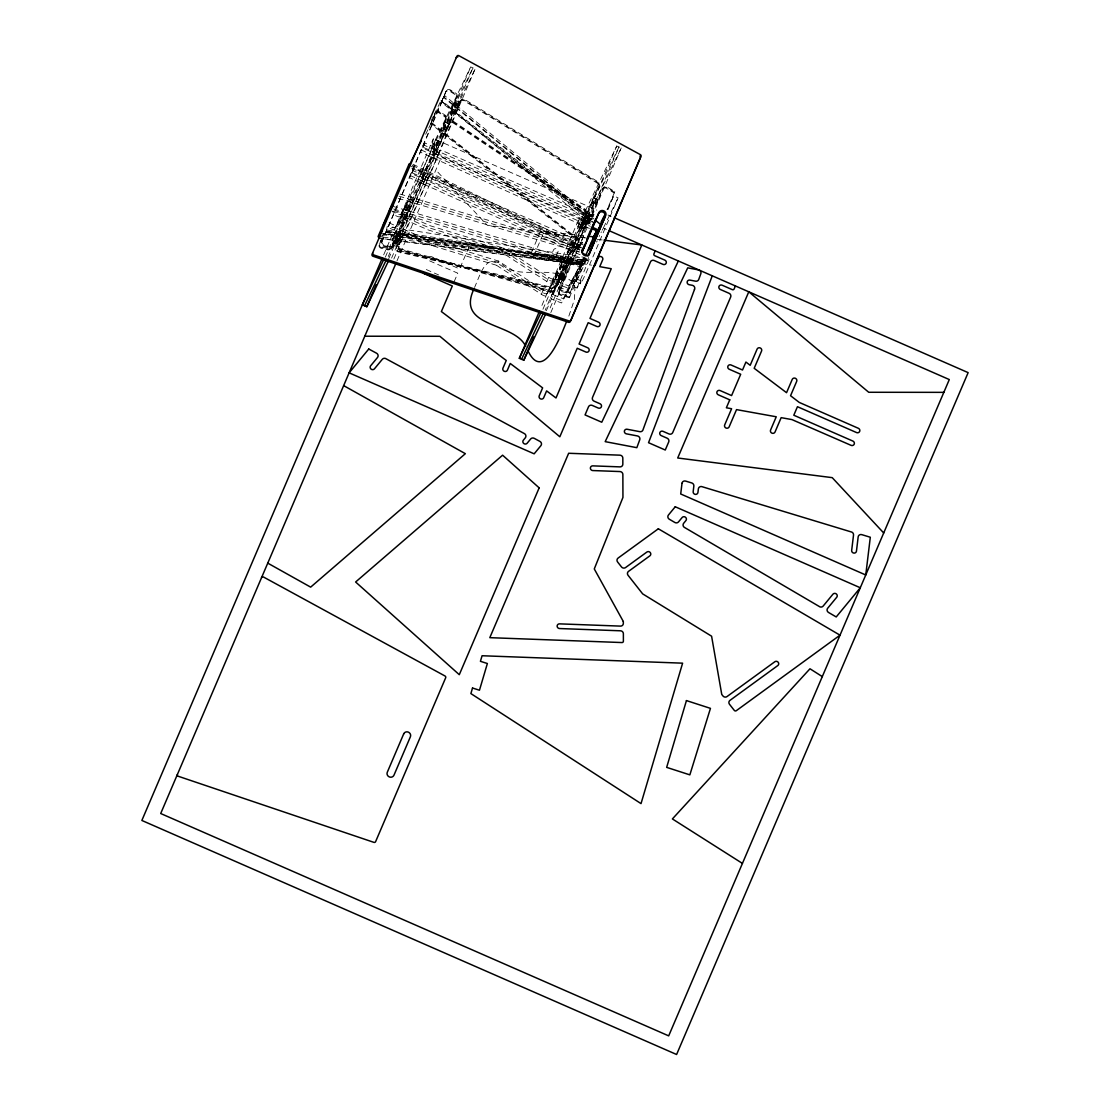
<?xml version="1.0" encoding="UTF-8"?>
<svg xmlns="http://www.w3.org/2000/svg" width="1110" height="1110" viewBox="0 0 1110 1110"><rect width="100%" height="100%" fill="white"/><g stroke="black" fill="none" stroke-linecap="round" stroke-linejoin="round"><path stroke-width="0.75" stroke-dasharray="5 3.75" d="M607.434 209.11L613.622 195.887L618.09 197.844L585.511 274.253L581.224 283.078L580.572 283.799L580.974 280.816L577.034 288.031L572.58 286.005L584.096 258.699M577.034 288.031L589.244 259.019M380.563 237.068L386.405 231.435L387.113 226.634L583.596 257.215M582.126 264.679L582.833 259.865L585.303 257.478L584.595 262.293L582.126 264.679L381.118 238.414M392.302 244.783L392.926 243.215A2.428 2.317 28.4 0 1 396.062 242.049A2.428 2.317 28.4 0 1 397.38 245.157L396.769 246.642L398.088 243.853A2.428 2.317 28.4 0 0 396.769 240.745A2.428 2.317 28.4 0 0 393.634 241.897L392.329 244.741L396.853 246.573A2.914 2.775 28.4 0 0 399.336 250.652L551.087 287.212A2.914 2.775 28.4 0 0 554.736 285.769M394.536 242.729L395.118 241.203A2.428 2.317 28.4 0 1 398.268 240.037A2.428 2.317 28.4 0 1 399.586 243.145C398.865 247.128 392.302 242.604 395.826 239.885A2.428 2.317 28.4 0 1 398.976 238.733A2.428 2.317 28.4 0 1 400.294 241.841L398.976 244.713M403.069 224.04L398.587 222.139L400.474 217.782A2.428 0.735 23.1 0 1 403.055 218.101A2.428 0.735 23.1 0 1 404.928 219.738L403.124 223.831A2.428 0.735 23.1 0 0 401.223 222.361L410.756 202.062L406.302 210.303M404.082 209.304L405.927 205.003A2.428 0.735 23.1 0 1 408.522 205.322A2.428 0.735 23.1 0 1 410.395 206.946L408.508 211.275L404.109 209.263A2.428 0.735 23.1 0 1 406.69 209.582A2.428 0.735 23.1 0 1 408.563 211.205L408.522 211.288M444.777 122.169L449.231 124.112L448.606 125.694A2.428 2.317 28.4 0 1 445.471 126.845A2.428 2.317 28.4 0 1 444.153 123.737L444.735 122.211L443.445 125.055A2.428 2.317 28.4 0 0 444.763 128.149A2.428 2.317 28.4 0 0 447.899 126.998L449.162 124.209M455.391 100.441L459.887 102.342L459.262 103.91A2.428 2.317 28.4 0 1 456.127 105.075A2.428 2.317 28.4 0 1 454.809 101.967L455.419 100.399L454.101 103.272A2.428 2.317 28.4 0 0 455.419 106.38A2.428 2.317 28.4 0 0 458.555 105.228L459.873 102.356M558.288 277.264L558.871 275.738A2.428 2.317 28.4 0 1 562.007 274.586A2.428 2.317 28.4 0 1 563.325 277.694C562.59 281.69 556.054 277.125 559.579 274.434A2.428 2.317 28.4 0 1 562.714 273.282A2.428 2.317 28.4 0 1 564.033 276.376L562.77 279.165M559.329 277.972L559.912 276.445A2.428 2.317 28.4 0 1 563.061 275.294A2.428 2.317 28.4 0 1 564.366 278.402C563.644 282.398 557.095 277.833 560.619 275.141A2.428 2.317 28.4 0 1 563.769 273.99A2.428 2.317 28.4 0 1 565.073 277.084L563.811 279.873M581.834 222.291L586.288 224.206L585.664 225.788A2.428 2.317 28.4 0 1 582.528 226.94A2.428 2.317 28.4 0 1 581.21 223.831L581.82 222.277L580.502 225.15A2.428 2.317 28.4 0 0 581.82 228.244A2.428 2.317 28.4 0 0 584.956 227.092L586.233 224.303M593.656 197.802L598.11 199.717L597.485 201.299A2.428 2.317 28.4 0 1 594.35 202.45A2.428 2.317 28.4 0 1 593.031 199.342L593.656 197.802L592.324 200.646A2.428 2.317 28.4 0 0 593.642 203.754A2.428 2.317 28.4 0 0 596.778 202.603L598.096 199.8M431.637 147.63L470.709 66.919L475.163 68.876L436.091 149.586L431.637 147.63L433.399 138.583L596.833 210.123M436.091 149.586L437.853 140.54L388.25 256.563M577.686 226.731L616.744 146.02L621.212 147.963L582.139 228.688L577.686 226.731L579.448 217.685L540.695 308.316M582.139 228.688L583.902 219.641L545.149 310.273M406.274 210.303L457.639 101.385L424.644 179.487L426.073 176.892L425.421 178.516L396.783 243.673L400.738 234.266L398.698 236.236M561.535 278.985L573.44 251.734M421.98 180.222L423.784 176.101A2.428 0.735 23.1 0 0 425.657 177.614A2.428 0.735 23.1 0 0 428.238 177.933L426.42 182.206A2.428 0.735 23.1 0 1 423.84 181.874A2.428 0.735 23.1 0 1 421.966 180.25L423.812 175.935L428.307 177.836M434.246 151.695L434.745 150.363L439.241 152.264M555.083 279.234L555.097 279.207A2.428 0.735 23.1 0 1 557.692 279.498A2.428 0.735 23.1 0 1 559.565 281.135L555.056 279.276L556.942 274.919A2.428 0.735 23.1 0 1 559.523 275.238A2.428 0.735 23.1 0 1 561.396 276.876L559.551 281.163L560.078 279.762M585.261 218.948L585.803 217.518L590.298 219.419M578.782 246.462L579.337 245.032L574.911 243.034M434.745 150.447L432.9 154.679A2.428 0.735 23.1 0 0 434.773 156.316A2.428 0.735 23.1 0 0 437.354 156.635L438.616 153.846M579.337 245.116L579.323 245.06A2.428 0.735 23.1 0 1 576.714 244.769A2.428 0.735 23.1 0 1 574.841 243.132L573.079 247.28A2.428 0.735 23.1 0 0 574.897 249.028A2.428 0.735 23.1 0 0 577.477 249.348L578.74 246.559M585.761 217.726L583.943 221.861A2.428 0.735 23.1 0 0 585.83 223.457A2.428 0.735 23.1 0 0 588.411 223.776L590.256 219.489A2.428 0.735 23.1 0 1 587.648 219.197A2.428 0.735 23.1 0 1 585.775 217.56L585.789 217.532M568.847 316.1L574.522 299.367L574.883 287.504A14.416 13.736 28.4 0 0 572.746 282.87C555.777 264.111 527.666 278.152 507.006 268.523C486.61 250.125 481.865 270.826 474.581 287.435M560.855 277.306L560.508 278.18L567.224 262.39L566.669 262.931M438.7 153.638L439.171 152.375A2.428 0.735 23.1 0 1 436.591 152.042A2.428 0.735 23.1 0 1 434.718 150.419M608.044 209.596L613.622 195.887M583.277 245.032L430.763 123.779L435.259 113.428M559.44 286.949A2.914 2.775 28.4 0 0 561.535 290.848L570.124 292.901L582.597 263.902L384.032 233.419L379.884 243.118A2.914 2.775 28.4 0 0 381.979 247.017L388.209 248.515A2.914 2.775 28.4 0 0 391.469 246.961M430.763 123.779L435.023 114.163M385.614 232.517L584.179 263.001L584.887 261.696L386.322 231.199L381.424 242.327A2.914 2.775 28.4 0 0 383.408 246.198L389.554 247.905A2.914 2.775 28.4 0 0 392.912 246.378L398.504 233.294L402.958 235.237L398.185 246.406A2.914 2.775 28.4 0 0 400.613 250.361L550.088 291.93A2.914 2.775 28.4 0 0 553.89 290.556L567.293 259.213L571.747 261.155L558.774 291.5A2.914 2.775 28.4 0 0 560.758 295.371L569.319 297.744L570.027 296.439L561.466 294.067A2.914 2.775 28.4 0 1 559.482 290.182L575.66 252.705L579.115 246.351L580.627 246.573M592.504 222.388L441.322 102.203L445.526 92.394A2.914 2.775 28.4 0 1 449.675 91.2L455.114 94.572A2.914 2.775 28.4 0 1 456.307 98.096M586.496 258.269L584.484 262.168L386.294 231.31L444.666 95.599L594.169 219.183M580.072 254.731L409.535 177.753L414.016 168.581L422.48 172.286A2.914 0.888 23.1 0 1 424.728 174.242L422.424 178.516L426.878 180.472L429.181 176.199A2.914 0.888 23.1 0 1 432.289 176.587L573.995 238.608A2.914 0.888 23.1 0 1 576.243 240.565L573.024 246.503L577.477 248.446L580.932 242.091L582.459 242.313M589.438 228.452L420.468 152.181L424.95 143.01L433.413 146.728A2.914 0.888 23.1 0 1 435.661 148.671L433.358 152.944L437.812 154.9L440.115 150.627A2.914 0.888 23.1 0 1 443.223 151.016L584.928 213.037A2.914 0.888 23.1 0 1 587.176 214.993L583.957 220.932L588.411 222.874L591.866 216.519L593.392 216.741M383.671 254.884L433.399 138.583M392.135 239.441L396.214 235.5L400.668 237.457L396.589 241.397L392.135 239.441L403.069 213.869L407.523 215.826L394.563 245.726L398.448 236.472L394.355 240.412L405.289 214.854L400.849 223.054L401.098 222.319A2.428 0.735 23.1 0 0 398.643 222.042L398.615 222.097M389.027 222.874L393.37 224.775A2.914 0.888 23.1 0 0 396.478 225.163L408.535 201.09L412.989 203.033L400.932 227.12A2.914 0.888 23.1 0 0 403.18 229.076L425.019 238.622L498.334 261.003L544.871 291.084A2.914 0.888 23.1 0 0 547.979 291.472L569.957 249.056L574.411 250.999L556.082 284.909A2.914 0.888 23.1 0 0 558.33 286.866L566.988 290.209L583.999 258.741M394.494 210.095L398.837 211.996A2.914 0.888 23.1 0 0 401.945 212.385C417.721 181.665 431.443 149.878 446.303 118.687A2.914 2.775 28.4 0 0 445.207 115.218L439.851 111.638A2.914 2.775 28.4 0 0 435.675 112.637M385.35 257.159L435.633 139.569L433.871 148.615L472.929 67.89L391.608 258.103M398.504 233.294L396.464 235.264L390.762 248.265A2.914 2.775 28.4 0 1 387.501 249.819L381.271 248.321A2.914 2.775 28.4 0 1 379.176 244.422L383.671 234.071L582.25 264.555M614.468 192.349L606.892 187.659A2.914 2.775 28.4 0 0 602.73 188.853L580.003 239.038L575.549 237.096L598.706 185.883A2.914 2.775 28.4 0 0 597.097 182.151L464.812 100.399A2.914 2.775 28.4 0 0 460.303 101.315L445.762 132.34L441.308 130.383L456.668 97.444A2.914 2.775 28.4 0 0 455.475 93.92L450.036 90.548A2.914 2.775 28.4 0 0 445.873 91.742M412.185 172.841L420.662 176.559A2.914 0.888 23.1 0 1 422.91 178.502L393.62 245.06A2.914 2.775 28.4 0 1 390.262 246.6L384.115 244.894A2.914 2.775 28.4 0 1 382.117 241.023M451.881 108.808L454.6 103.244L459.054 105.2L456.335 110.75L451.881 108.808L457.015 96.792A2.914 2.775 28.4 0 0 455.821 93.268L450.382 89.896A2.914 2.775 28.4 0 0 446.234 91.075L381.771 241.675A2.914 2.775 28.4 0 0 383.755 245.546L389.901 247.252A2.914 2.775 28.4 0 0 393.273 245.726M422.424 178.516L433.844 152.944A2.914 0.888 23.1 0 0 431.596 150.988L423.118 147.283M433.358 152.944L454.6 103.244M388.708 258.699L470.709 66.919M414.807 198.773L425.74 173.202L449.814 122.849A2.914 2.775 28.4 0 1 454.365 121.947L584.609 208.819A2.914 2.775 28.4 0 1 586.066 212.496L571.83 244.672L553.446 278.693A2.914 0.888 23.1 0 1 550.338 278.305L503.801 248.224L430.486 225.843L408.646 216.283A2.914 0.888 23.1 0 1 406.399 214.327L414.807 198.773L410.353 196.831M402.958 235.237L400.918 237.207L396.159 248.002A2.914 2.775 28.4 0 0 398.629 251.97L550.38 288.517A2.914 2.775 28.4 0 0 554.029 287.088L565.254 261.169L567.293 259.213M572.191 250.027L562.742 267.441L574.411 244.824A2.914 0.888 23.1 0 0 572.163 242.868L430.458 180.847A2.914 0.888 23.1 0 0 427.364 180.458L398.892 245.088A2.914 2.775 28.4 0 0 401.32 249.056L550.796 290.626A2.914 2.775 28.4 0 0 554.598 289.252L571.206 250.763L575.66 252.705M456.335 110.75L460.65 100.663A2.914 2.775 28.4 0 1 465.159 99.733L597.444 181.485A2.914 2.775 28.4 0 1 599.067 185.231L583.957 220.932M426.878 180.472L438.297 154.887A2.914 0.888 23.1 0 1 441.392 155.275L583.097 217.296A2.914 0.888 23.1 0 1 585.345 219.253L573.024 246.503M437.812 154.9L459.054 105.2M393.842 259.074L475.163 68.876M396.95 260.947L441.308 157.218L590.534 222.541M454.129 281.732L457.778 273.199L429.958 261.03A2.428 2.317 28.4 0 1 428.64 257.922A2.428 2.317 28.4 0 1 431.776 256.771L459.596 268.939L470.529 243.368L550.185 257.728L553.488 250.014A2.428 2.317 28.4 0 1 556.623 248.862A2.428 2.317 28.4 0 1 557.942 251.97L555.097 258.616L591.519 265.179M392.704 211.108L580.96 267.038L561.521 302.988L552.863 299.644A2.914 0.888 23.1 0 1 550.615 297.688L568.944 263.791L564.49 261.835L546.162 295.732A2.914 0.888 23.1 0 1 543.054 295.343L496.503 265.276L498.334 261.003M569.957 249.056L551.628 282.953A2.914 0.888 23.1 0 1 548.52 282.564L501.97 252.483L503.801 248.224M588.633 257.478L587.329 260.531L533.965 255.439L531.177 253.122L540.639 230.977L585.123 235.903M533.965 255.439L543.428 233.308L586.205 238.026M541.278 294.58L543.109 290.32M546.744 281.787L548.562 277.528M542.929 309.288L581.668 218.656L579.906 227.703L618.978 146.992L549.256 310.065M564.449 261.946L569.458 263.361L564.49 261.835M571.789 244.783L576.243 246.739L557.9 280.65A2.914 0.888 23.1 0 0 560.162 282.606L568.806 285.95L584.207 257.478M573.01 247.433L574.827 243.173M546.356 310.661L616.744 146.02M566.863 264.083L565.018 268.37A2.428 0.735 23.1 0 0 563.159 266.719A2.428 0.735 23.1 0 0 560.578 266.4L562.409 262.14A2.428 0.735 23.1 0 1 564.99 262.459A2.428 0.735 23.1 0 1 566.863 264.083L565.004 268.398L560.522 266.497M571.747 261.155L569.707 263.125L559.093 287.601A2.914 2.775 28.4 0 0 561.188 291.5L569.763 293.553L570.471 292.249L561.896 290.196A2.914 2.775 28.4 0 1 559.801 286.297M576.284 246.628L589.909 215.881A2.914 2.775 28.4 0 1 594.141 214.743M577.477 248.446C582.306 248.349 584.679 218.157 591.561 221.001M588.411 222.874L603.091 188.187A2.914 2.775 28.4 0 1 607.239 187.007L614.815 191.697L607.031 209.721M550.81 312.604L621.212 147.963M379.148 238.428L581.876 264.915L580.835 262.959L582.653 258.699M569.763 293.553L584.914 257.811M569.319 297.744L586.191 258.172M434.163 151.89L432.914 154.651M585.22 219.045L583.999 221.75M560.175 279.553L561.396 276.876M594.558 201.631L595.862 198.759L574.064 245.643M562.853 276.113L561.577 278.915M586.69 259.518L576.173 281.871L580.627 283.827M596.625 242.063L597.166 240.87M560.925 277.861L567.474 262.154L569.513 260.184M599.192 236.444L599.664 235.431M600.996 232.628L601.412 231.782M431.221 120.574L433.469 115.967M434.218 114.427L440.989 100.621L443.695 97.444L591.866 219.933L442.03 100.899L441.322 102.203M425.643 134.282L427.905 129.676M428.654 128.136L443.695 97.444M588.342 216.492L589.59 213.952L575.285 248.321M602.189 230.214L602.896 228.826M445.651 92.13L446.359 90.826M424.95 143.01L422.3 147.921L592.837 224.9M414.016 168.581L411.366 173.493L581.904 250.472M384.032 233.419L383.325 234.723L581.89 265.207M460.012 101.829L460.789 100.386M458.458 105.422L459.165 104.118M449.175 124.015L449.966 122.572M447.802 127.192L448.509 125.874M408.535 201.09L400.113 216.644A2.914 0.888 23.1 0 1 397.019 216.256L392.676 214.355M403.069 213.869L394.647 229.423A2.914 0.888 23.1 0 1 391.552 229.049L387.21 227.148M412.989 203.033L404.581 218.587A2.914 0.888 23.1 0 0 406.829 220.543L428.654 230.103L501.97 252.483M393.009 243.021L393.717 241.716M407.523 215.826L399.114 231.379A2.914 0.888 23.1 0 0 401.362 233.336M390.664 248.46L391.372 247.155M395.229 240.995L395.937 239.691M392.815 246.587L393.523 245.268M602.508 189.241L603.216 187.937M596.681 202.797L597.388 201.493M589.327 216.922L590.034 215.604M558.968 275.544L559.676 274.225M584.859 227.3L585.567 225.982M568.542 258.547L557.289 280.206L566.724 262.806M553.918 287.296L554.625 285.991M560.009 276.251L560.716 274.933M614.815 191.697L614.107 193.001L606.532 188.311A2.914 2.775 28.4 0 0 602.383 189.505M584.11 258.117L567.904 288.073L559.246 284.729A2.914 0.888 23.1 0 1 556.998 282.772L565.947 266.22A2.428 0.735 23.1 0 0 564.074 264.582A2.428 0.735 23.1 0 0 561.494 264.263L552.544 280.816A2.914 0.888 23.1 0 1 549.422 280.428L502.885 250.361L429.57 227.98L407.745 218.42A2.914 0.888 23.1 0 1 405.483 216.464L409.479 209.082A2.428 0.735 23.1 0 0 407.606 207.445A2.428 0.735 23.1 0 0 405.025 207.126L401.029 214.507A2.914 0.888 23.1 0 1 397.935 214.133L392.135 211.594M582.597 263.902L562.437 300.865L553.779 297.522A2.914 0.888 23.1 0 1 551.531 295.565L560.481 278.999A2.428 0.735 23.1 0 0 558.607 277.375A2.428 0.735 23.1 0 0 556.027 277.056L547.077 293.609A2.914 0.888 23.1 0 1 543.956 293.22L497.419 263.139L424.103 240.759L402.278 231.199A2.914 0.888 23.1 0 1 400.016 229.243L404.012 221.861A2.428 0.735 23.1 0 0 402.139 220.238A2.428 0.735 23.1 0 0 399.558 219.919L395.562 227.3A2.914 0.888 23.1 0 1 392.468 226.912L388.125 225.011M603.521 227.633L618.09 197.899M444.666 95.599L443.792 96.834L591.963 219.322M572.58 286.075L576.451 278.887L580.974 280.816M531.177 253.122L584.54 258.214L587.329 260.531M585.178 237.79L487.318 225.344L435.841 170.01M597.194 239.316L602.341 239.968M380.106 233.391L582.833 259.865M383.269 237.151L580.835 262.959M385.961 231.865L584.54 262.349M387.168 230.075L585.358 260.933M386.405 231.435L584.595 262.293M569.68 297.091L561.119 294.719A2.914 2.775 28.4 0 1 559.121 290.848M399.988 194.056L581.654 248.029M399.073 196.192L580.738 250.166M398.171 198.315L579.822 252.289M392.871 206.349L582.792 262.779L563.367 298.701L554.695 295.385A2.914 0.888 23.1 0 1 552.433 293.428L570.776 259.518L566.322 257.575M393.606 208.971L581.876 264.915M496.503 265.276L423.188 242.896L399.35 232.476M592.476 218.864L590.95 218.642L589.327 221.653A2.428 0.735 23.1 0 1 586.746 221.32A2.428 0.735 23.1 0 1 584.873 219.697L586.26 217.116A2.914 0.888 23.1 0 0 584.013 215.16L442.307 153.138A2.914 0.888 23.1 0 0 439.213 152.764L438.27 154.498A2.428 0.735 23.1 0 1 435.689 154.179A2.428 0.735 23.1 0 1 433.816 152.556L434.745 150.807A2.914 0.888 23.1 0 0 432.498 148.851L424.034 145.146L421.384 150.058L590.34 226.315M581.543 244.436L580.017 244.214L578.393 247.211A2.428 0.735 23.1 0 1 575.812 246.892A2.428 0.735 23.1 0 1 573.939 245.268L575.327 242.688A2.914 0.888 23.1 0 0 573.079 240.731L431.374 178.71A2.914 0.888 23.1 0 0 428.28 178.322L427.336 180.07A2.428 0.735 23.1 0 1 424.755 179.751A2.428 0.735 23.1 0 1 422.882 178.113L423.812 176.379A2.914 0.888 23.1 0 0 421.564 174.423L413.1 170.718L410.45 175.63L579.406 251.887M450.715 111.18L455.169 113.137M440.143 132.756L444.597 134.712M607.947 214.979L611.124 216.367M584.956 217.893L589.41 219.835M603.229 228.091L606.407 229.479M431.526 157.204L435.994 159.16M582.139 225.191L586.593 227.134M421.287 171.259L425.74 173.202M574.383 239.469L578.837 241.411M420.593 182.775L425.061 184.732M567.807 258.699L572.26 260.656M567.543 258.963L571.997 260.919M565.254 261.169L569.707 263.125M404.886 209.61L409.34 211.566M398.754 233.044L403.208 235.001M396.464 235.264L400.918 237.207M426.309 269.55L438.672 274.961M412.92 164.197L580.71 246.031M412.296 165.321L581.64 247.905M410.228 165.751L579.573 248.335M411.768 168.137L579.559 249.958M441.683 101.551L592.865 221.722M431.471 122.475L582.639 242.646M431.11 123.127L582.292 243.312M440.989 100.621L590.492 224.206M540.639 230.977L543.428 233.308M576.52 278.86L576.118 281.843M459.942 101.967A2.914 2.775 28.4 0 1 464.452 101.052L596.736 182.803A2.914 2.775 28.4 0 1 598.359 186.535M585.358 213.8A2.914 2.775 28.4 0 0 583.902 210.137L453.657 123.266A2.914 2.775 28.4 0 0 449.106 124.154M445.596 119.991A2.914 2.775 28.4 0 0 444.5 116.522L439.144 112.956A2.914 2.775 28.4 0 0 435.619 113.109M589.202 217.185A2.914 2.775 28.4 0 1 593.434 216.061M585.705 213.148A2.914 2.775 28.4 0 0 584.248 209.471L454.004 122.613A2.914 2.775 28.4 0 0 449.467 123.501M448.246 126.346A2.428 2.317 28.4 0 1 445.11 127.497A2.428 2.317 28.4 0 1 443.792 124.389M445.956 119.339A2.914 2.775 28.4 0 0 444.846 115.87L439.504 112.304A2.914 2.775 28.4 0 0 435.689 112.734M589.549 216.533A2.914 2.775 28.4 0 1 593.794 215.409M585.317 226.44A2.428 2.317 28.4 0 1 582.181 227.592A2.428 2.317 28.4 0 1 580.863 224.484M554.376 286.435A2.914 2.775 28.4 0 1 550.74 287.865L398.976 251.304A2.914 2.775 28.4 0 1 396.52 247.35M393.273 242.549A2.428 2.317 28.4 0 1 396.409 241.397A2.428 2.317 28.4 0 1 397.727 244.505M391.108 247.613A2.914 2.775 28.4 0 1 387.862 249.167L381.618 247.669A2.914 2.775 28.4 0 1 379.523 243.77M559.232 275.086A2.428 2.317 28.4 0 1 562.368 273.934A2.428 2.317 28.4 0 1 563.686 277.042M398.546 245.74A2.914 2.775 28.4 0 0 400.974 249.708L550.435 291.278A2.914 2.775 28.4 0 0 554.237 289.904M560.273 275.793A2.428 2.317 28.4 0 1 563.408 274.642A2.428 2.317 28.4 0 1 564.726 277.75M395.479 240.551A2.428 2.317 28.4 0 1 398.615 239.385A2.428 2.317 28.4 0 1 399.933 242.493M458.902 104.562A2.428 2.317 28.4 0 1 455.766 105.728A2.428 2.317 28.4 0 1 454.448 102.619M597.138 201.951A2.428 2.317 28.4 0 1 593.989 203.102A2.428 2.317 28.4 0 1 592.685 199.994M587.356 212.981L586.122 215.52L590.575 217.463L591.81 214.938L587.356 212.981"/><path stroke-width="1.5" d="M379.398 238.192L380.106 233.391L382.437 231.13M712.273 275.821L648.545 442.71L665.265 450.022L668.719 441.919A2.914 2.775 28.4 0 0 667.138 438.2L661.213 435.606A2.428 2.317 28.4 0 1 659.895 432.498A2.428 2.317 28.4 0 1 663.031 431.346L668.955 433.941A2.914 2.775 28.4 0 0 672.729 432.553L730.671 297.022A2.914 2.775 28.4 0 0 729.09 293.304L720.321 289.46A2.428 2.317 28.4 0 1 719.003 286.352A2.428 2.317 28.4 0 1 722.138 285.201L732.253 289.627A1.457 1.387 28.4 0 0 734.14 288.933L735.417 285.95M473.914 289.072C455.53 328.074 514.166 321.886 525.668 346.278M603.424 220.474L605.38 215.881M409.188 163.794L378.108 236.486L379.148 238.428M382.45 257.756L141.858 820.457L676.601 1054.5L968.142 372.627L614.288 217.754M384.199 258.575L362.346 304.792L366.8 306.749L376.179 284.784M395.673 263.958L160.7 813.519L668.692 1035.866L949.3 379.565L609.584 230.88M545.634 314.047L523.767 360.264L519.313 358.322L539.363 311.438M523.767 360.264L533.799 336.829M586.788 239.066L590.645 230.048M581.931 252.192L598.332 213.841A3.649 3.469 28.4 0 1 603.035 212.107A3.649 3.469 28.4 0 1 605.019 216.769L588.619 255.12A3.649 3.469 28.4 0 1 588.189 255.855M585.844 255.161L593.683 236.846L595.543 238.386M594.072 236.721L596.084 232.004M589.715 247.1L591.727 242.369M593.073 239.219L596.125 232.268M591.047 228.272L597.693 231.268L605.366 213.8M598.567 230.034L600.843 224.706L595.501 220.293L591.921 227.037L598.567 230.034L597.693 231.268M593.808 242.965L588.619 255.05M566.724 321.151C561.424 334.235 543.345 383.602 527.847 350.552M594.835 265.776L598.207 257.867A2.428 2.317 28.4 0 1 601.356 256.701A2.428 2.317 28.4 0 1 602.674 259.809L599.747 266.65L611.249 268.731L589.993 318.431L598.609 322.191A2.428 2.317 28.4 0 1 599.927 325.299A2.428 2.317 28.4 0 1 596.778 326.451L588.175 322.691L579.073 344.003L587.676 347.763A2.428 2.317 28.4 0 1 588.994 350.871A2.428 2.317 28.4 0 1 585.844 352.023L577.242 348.262L555.999 397.963L546.619 390.9L543.692 397.741A2.428 2.317 28.4 0 1 540.556 398.892A2.428 2.317 28.4 0 1 539.238 395.784L542.623 387.876L510.253 363.483L507.423 370.129A2.428 2.317 28.4 0 1 504.273 371.281A2.428 2.317 28.4 0 1 502.955 368.173L506.257 360.473L441.378 311.563L452.311 285.991L424.492 273.809A2.428 2.317 28.4 0 1 423.16 272.463M655.205 250.846L653.929 253.829A1.457 1.387 28.4 0 0 654.72 255.689L664.821 260.115A2.428 2.317 28.4 0 1 666.139 263.223A2.428 2.317 28.4 0 1 663.003 264.374L654.234 260.531A2.914 2.775 28.4 0 0 650.46 261.918L592.518 397.449A2.914 2.775 28.4 0 0 594.1 401.168L600.024 403.762A2.428 2.317 28.4 0 1 601.342 406.87A2.428 2.317 28.4 0 1 598.207 408.022L592.282 405.427A2.914 2.775 28.4 0 0 588.508 406.815L585.053 414.918L601.759 422.23L678.349 260.975M594.252 235.542L594.738 234.487M364.566 305.763L386.433 259.546M366.8 306.749L388.666 260.517M519.313 358.322L541.181 312.104M521.547 359.293L543.414 313.075M604.159 216.145L601.079 222.125M421.439 140.526L408.66 166.611L410.464 164.502M593.364 237.484L597.166 229.728M588.48 249.819L599.872 226.551L599.247 227.744M394.563 200.535L390.803 207.501A2.914 0.888 23.1 0 0 391.289 208.402M391.4 206.849L389.887 209.637A2.914 0.888 23.1 0 0 390.165 210.331M392.746 204.795L388.972 211.76A2.914 0.888 23.1 0 0 389.055 212.218M387.598 216.103L385.337 220.293A2.914 0.888 23.1 0 0 385.739 221.126M385.17 221.029L388.195 215.451M385.767 220.377L383.505 224.553A2.914 0.888 23.1 0 0 383.505 224.83M593.572 223.54L596.514 218.101M593.212 225.08L594.683 222.361M581.904 250.472L585.581 243.673M582.459 249.889L584.665 245.809M582.278 250.652L583.749 247.932M588.688 249.32L589.396 248.016M599.969 225.94L600.843 224.706M364.774 336.219L439.893 336.288L559.828 436.771L641.83 244.991L604.062 240.19M943.833 392.357L868.728 392.274L748.778 291.805L677.711 458L832.222 477.647L883.713 532.98M588.55 236.277L593.683 236.846M582.32 253.205L587.634 255.605M343.656 385.614L465.354 453.685L310.661 587.135L267.746 563.131M822.302 676.601L809.981 668.775L672.396 818.93L742.423 863.413M639.873 156.108A1.457 1.387 28.4 0 1 640.303 157.745L570.262 321.567A1.457 1.387 28.4 0 1 568.473 322.288L372.946 256.23A1.457 1.387 28.4 0 1 372.058 254.329L456.876 56.319A1.457 1.387 28.4 0 1 458.846 55.666L640.317 154.609A1.457 1.387 28.4 0 1 641.011 156.441L570.97 320.249A1.457 1.387 28.4 0 1 569.18 320.984L373.654 254.925A1.457 1.387 28.4 0 1 372.766 253.025M456.168 57.623A1.457 1.387 28.4 0 1 457.861 56.874M384.643 223.054A2.914 0.888 23.1 0 1 384.421 222.416M261.53 577.672A1.457 1.387 28.4 0 1 263.514 577.034L444.971 675.976A1.457 1.387 28.4 0 1 445.665 677.794L375.624 841.616A1.457 1.387 28.4 0 1 373.834 842.337L178.308 776.279A1.457 1.387 28.4 0 1 177.433 774.378M623.334 621.531L623.334 623.39A2.914 2.775 28.4 0 1 620.448 626.109L559.523 623.862A2.428 2.317 28.4 0 0 557.137 626.109A2.428 2.317 28.4 0 0 559.551 628.538L620.476 630.799A2.914 2.775 28.4 0 1 623.376 633.713L623.39 641.205A1.457 1.387 28.4 0 1 621.961 642.551L489.801 637.667L568.653 453.269L619.921 455.169A2.914 2.775 28.4 0 1 622.821 458.083L622.835 464.174A2.914 2.775 28.4 0 1 619.963 466.88L592.782 465.867A2.428 2.317 28.4 0 0 590.381 468.129A2.428 2.317 28.4 0 0 592.795 470.557L619.963 471.556A2.914 2.775 28.4 0 1 622.863 474.483L622.946 497.419L594.28 568.944L623.334 621.531M681.998 483.322L680.707 493.992L865.758 574.98L870.309 537.24L861.804 534.659A2.914 2.775 28.4 0 0 858.169 536.893L856.462 551.129A2.428 2.317 28.4 0 1 853.784 553.071A2.428 2.317 28.4 0 1 851.675 550.394L853.521 535.062A2.914 2.775 28.4 0 0 850.954 531.843L702.408 486.804A2.914 2.775 28.4 0 0 698.37 488.886L697.94 492.424A2.428 2.317 28.4 0 1 695.276 494.366A2.428 2.317 28.4 0 1 693.167 491.688L693.847 486.069A2.914 2.775 28.4 0 0 691.724 482.947L685.619 481.088A2.914 2.775 28.4 0 0 681.998 483.322M472.513 688.02L470.876 693.583L641.025 803.612L682.608 663.169L482.073 655.746L480.422 661.31L487.373 663.516L479.464 690.226L472.513 688.02M686.438 700.59L666.666 767.371L689.851 774.863L710.455 708.36L686.438 700.59M694.485 289.433L643.078 429.57A2.914 2.775 28.4 0 1 639.804 431.665L627.136 429.251A2.428 2.317 28.4 0 0 624.389 431.096A2.428 2.317 28.4 0 0 626.401 433.844L637.459 435.952A2.914 2.775 28.4 0 1 639.748 439.754L636.835 447.677L605.186 441.641L687.728 267.843L698.565 269.91A2.914 2.775 28.4 0 1 700.84 273.712L698.731 279.456A2.914 2.775 28.4 0 1 695.568 281.177L689.92 280.108A2.428 2.317 28.4 0 0 687.173 281.954A2.428 2.317 28.4 0 0 689.185 284.701L692.349 285.312A2.914 2.775 28.4 0 1 694.485 289.433M599.039 212.537L582.639 250.888A3.649 3.469 28.4 0 0 584.609 255.55A3.649 3.469 28.4 0 0 589.327 253.815L605.727 215.465A3.649 3.469 28.4 0 0 603.743 210.803A3.649 3.469 28.4 0 0 599.039 212.537M403.693 733.89L387.293 772.241A3.649 3.469 28.4 0 0 389.277 776.903A3.649 3.469 28.4 0 0 393.981 775.168L410.381 736.818A3.649 3.469 28.4 0 0 408.411 732.156A3.649 3.469 28.4 0 0 403.693 733.89M539.169 487.859L459.29 674.686L355.616 582.001L502.608 455.197L539.169 487.859M729.769 399.836L726.37 407.786L731.615 408.73L724.691 424.908A2.428 2.317 28.4 0 0 726.009 428.016A2.428 2.317 28.4 0 0 729.145 426.85L736.527 409.618L776.251 416.777L770.59 430.028A2.428 2.317 28.4 0 0 771.908 433.136A2.428 2.317 28.4 0 0 775.044 431.984L781.163 417.651L791.943 419.594L851.051 445.332A2.428 2.317 28.4 0 0 854.2 444.18A2.428 2.317 28.4 0 0 852.882 441.072L793.803 415.223L797.452 406.704L856.518 432.553A2.428 2.317 28.4 0 0 859.667 431.401A2.428 2.317 28.4 0 0 858.349 428.293L799.269 402.43L790.556 395.715L796.675 381.382A2.428 2.317 28.4 0 0 795.357 378.274A2.428 2.317 28.4 0 0 792.221 379.44L786.546 392.69L754.189 368.298L761.557 351.051A2.428 2.317 28.4 0 0 760.239 347.957A2.428 2.317 28.4 0 0 757.103 349.109L750.193 365.287L745.92 362.054L742.521 370.005L731.074 364.996A2.428 2.317 28.4 0 0 727.938 366.147A2.428 2.317 28.4 0 0 729.256 369.255L740.703 374.264L731.587 395.576L720.14 390.567A2.428 2.317 28.4 0 0 717.005 391.719A2.428 2.317 28.4 0 0 718.323 394.827L729.769 399.836M368.756 349.012L349.123 372.835L534.16 453.823L540.889 445.665A2.914 2.775 28.4 0 0 539.918 441.405L534.257 438.353A2.914 2.775 28.4 0 0 530.663 438.977L527.153 443.223A2.428 2.317 28.4 0 1 523.781 443.5A2.428 2.317 28.4 0 1 523.351 440.198L525.321 437.812A2.914 2.775 28.4 0 0 524.017 433.399L386.252 358.877A2.914 2.775 28.4 0 0 382.312 359.293L374.445 368.825A2.428 2.317 28.4 0 1 371.073 369.103A2.428 2.317 28.4 0 1 370.643 365.8L377.511 357.475A2.914 2.775 28.4 0 0 376.554 353.216L368.756 349.012M675.241 506.77L668.442 515.026A2.914 2.775 28.4 0 0 669.316 519.23L674.838 522.463A2.914 2.775 28.4 0 0 678.529 521.88L682.109 517.538A2.428 2.317 28.4 0 1 685.494 517.26A2.428 2.317 28.4 0 1 685.911 520.562L683.663 523.282A2.914 2.775 28.4 0 0 684.925 527.694L819.083 606.379A2.914 2.775 28.4 0 0 823.162 606.074L832.93 594.211A2.428 2.317 28.4 0 1 836.316 593.933A2.428 2.317 28.4 0 1 836.732 597.236L827.671 608.252A2.914 2.775 28.4 0 0 828.532 612.456L836.218 616.952L860.292 587.759L675.241 506.77M658.341 528.79L618.09 558.08A2.914 2.775 28.4 0 0 617.618 562.007L621.503 566.946A2.914 2.775 28.4 0 0 625.554 567.571L646.88 552.045A2.428 2.317 28.4 0 1 650.266 552.572A2.428 2.317 28.4 0 1 649.863 555.846L628.538 571.359A2.914 2.775 28.4 0 0 628.066 575.299L642.676 593.892L711.593 636.196L721.75 694.43L722.929 695.928A2.914 2.775 28.4 0 0 727.008 696.567L774.822 661.754A2.428 2.317 28.4 0 1 778.193 662.281A2.428 2.317 28.4 0 1 777.805 665.556L729.978 700.368A2.914 2.775 28.4 0 0 729.506 704.295L734.279 710.372A1.457 1.387 28.4 0 0 736.305 710.691L840.02 635.17L658.341 528.79"/></g></svg>
